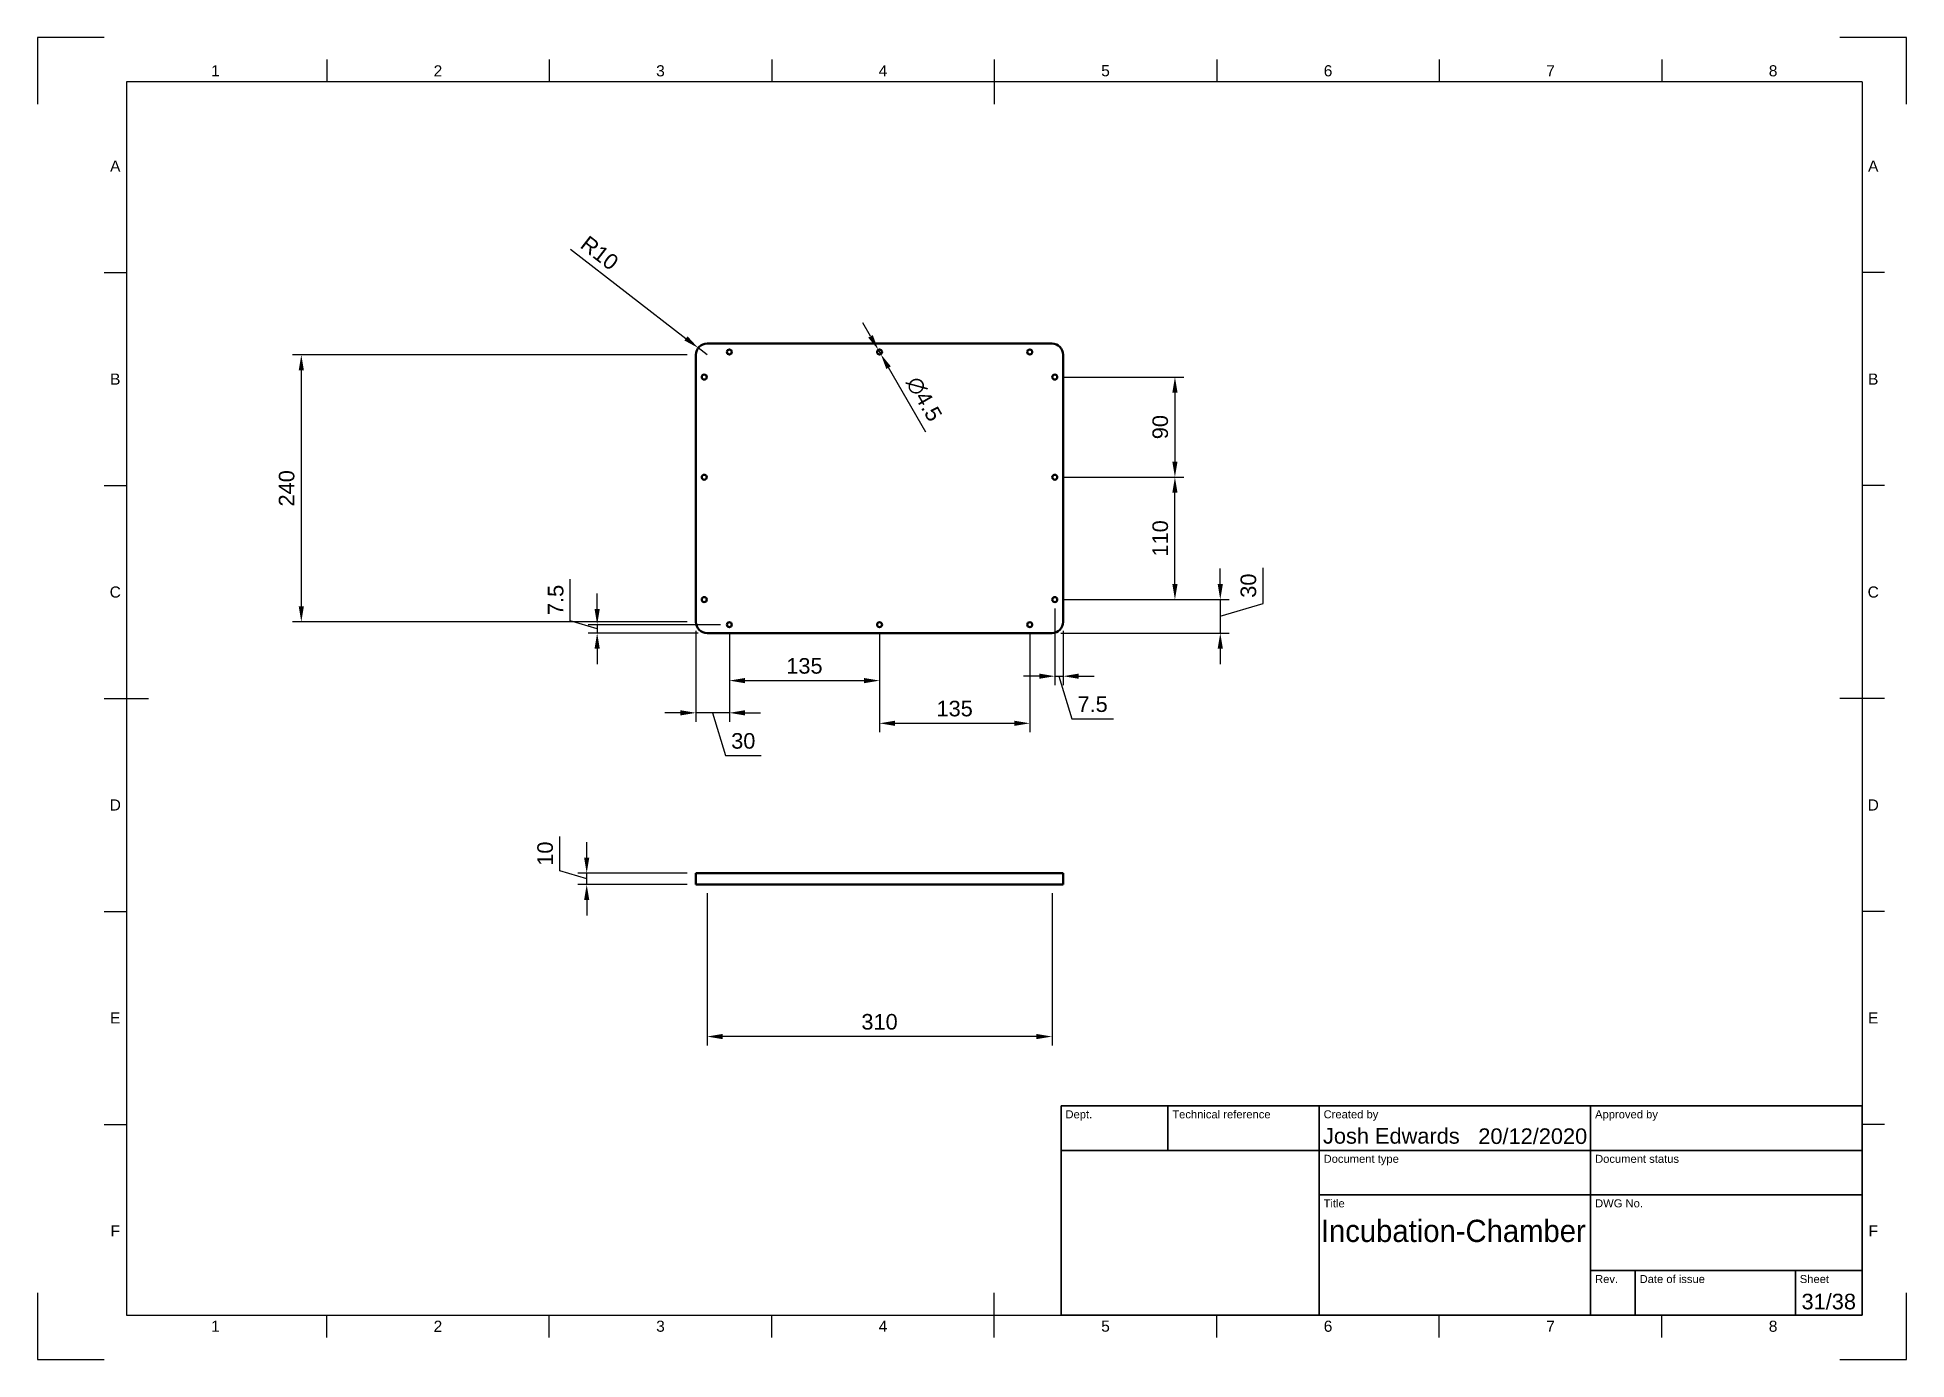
# Model space of a CAD drawing. Header units: millimetres. Extents: x 0 to 420, y 0 to 297.
import ezdxf
from ezdxf.enums import TextEntityAlignment as Align

# ---------------------------------------------------------------- set-up
doc = ezdxf.new("R2010")
doc.units = ezdxf.units.MM
doc.header["$LTSCALE"] = 0.75
for name, color, linetype, lineweight in [('Border', 7, 'Continuous', 25), ('Dimensions', 7, 'Continuous', 25), ('TitleBlock', 7, 'Continuous', 35), ('Visible', 7, 'Continuous', 50)]:
    doc.layers.add(name, color=color, linetype=linetype, lineweight=lineweight)
doc.styles.add('FusionTitle', font='arial.ttf')
doc.styles.get("Standard").update_dxf_attribs({"font": 'arial.ttf'})
doc.dimstyles.new('ISO-25', dxfattribs={"dimtxt": 3.5, "dimasz": 3.5, "dimexe": 2, "dimexo": 2, "dimgap": 1.5, "dimtad": 1, "dimzin": 12, "dimdsep": 46, "dimtxsty": 'Standard', "dimcen": 0, "dimclrd": 256, "dimclre": 256, "dimclrt": 256, "dimazin": 3, "dimtp": 0.1, "dimtm": 0.1, "dimtfac": 0.714, "dimtmove": 1, "dimatfit": 3, "dimfxl": 1, "dimtzin": 12, "dimarcsym": 0})

# ---------------------------------------------------------------- blocks, each defined once
blk = doc.blocks.new('ISO_A3_SHEET')
at = {"layer": 'Border'}
for p, q in [((65, 292), (65, 287)), ((115, 292), (115, 287)), ((165, 292), (165, 287)), ((215, 292), (215, 282)), ((265, 292), (265, 287)), ((315, 292), (315, 287)), ((365, 292), (365, 287)), ((410, 287), (20, 287)), ((20, 287), (20, 10)), ((410, 287), (410, 10)), ((15, 244.16666), (20, 244.16666)), ((415, 244.16666), (410, 244.16666)), ((15, 196.33333), (20, 196.33333)), ((415, 196.33333), (410, 196.33333)), ((15, 148.5), (25, 148.5)), ((415, 148.5), (405, 148.5)), ((15, 100.66667), (20, 100.66667)), ((415, 100.66667), (410, 100.66667)), ((15, 52.83334), (20, 52.83334)), ((415, 52.83334), (410, 52.83334)), ((215, 5), (215, 15)), ((20, 10), (410, 10)), ((65, 5), (65, 10)), ((115, 5), (115, 10)), ((165, 5), (165, 10)), ((265, 5), (265, 10)), ((315, 5), (315, 10)), ((365, 5), (365, 10))]:
    blk.add_line(p, q, dxfattribs=at)
at = {"layer": 'Defpoints'}
for p, q in [((15, 297), (0, 297)), ((0, 297), (0, 282)), ((420, 297), (405, 297)), ((420, 282), (420, 297)), ((0, 15), (0, 0)), ((420, 0), (420, 15)), ((0, 0), (15, 0)), ((405, 0), (420, 0))]:
    blk.add_line(p, q, dxfattribs=at)
at = {"layer": 'Border', "style": 'FusionTitle'}
for s, p in [('1', (40, 289.5)), ('2', (90, 289.5)), ('3', (140, 289.5)), ('4', (190, 289.5)), ('5', (240, 289.5)), ('6', (290, 289.5)), ('7', (340, 289.5)), ('8', (390, 289.5)), ('A', (17.5, 268.08333)), ('A', (412.5, 268.08333)), ('B', (17.5, 220.25)), ('B', (412.5, 220.25)), ('C', (17.5, 172.41667)), ('C', (412.5, 172.41667)), ('D', (17.5, 124.58334)), ('D', (412.5, 124.58334)), ('E', (17.5, 76.75001)), ('E', (412.5, 76.75001)), ('F', (17.5, 28.91668)), ('F', (412.5, 28.91668)), ('1', (40, 7.5)), ('2', (90, 7.5)), ('3', (140, 7.5)), ('4', (190, 7.5)), ('5', (240, 7.5)), ('6', (290, 7.5)), ('7', (340, 7.5)), ('8', (390, 7.5))]:
    blk.add_text(s, height=2.5, dxfattribs=at).set_placement(p, align=Align.MIDDLE)
blk = doc.blocks.new('ISO_TITLEBLOCK')
at = {"layer": 'TitleBlock'}
for p, q in [((0, 47), (-180, 47)), ((-180, 47), (-180, 0)), ((-156, 37), (-156, 47)), ((-122, 0), (-122, 47)), ((-61, 0), (-61, 47)), ((0, 0), (0, 47)), ((-180, 37), (0, 37)), ((-122, 27), (0, 27)), ((-61, 10), (0, 10)), ((-51, 0), (-51, 10)), ((-15, 0), (-15, 10)), ((-180, 0), (0, 0))]:
    blk.add_line(p, q, dxfattribs=at)
at = {"layer": 'TitleBlock', "style": 'FusionTitle'}
for s, p in [('Dept.', (-179, 46)), ('Technical reference', (-155, 46)), ('Created by', (-121, 46)), ('Approved by', (-60, 46)), ('Document type', (-121, 36)), ('Document status', (-60, 36)), ('Title', (-121, 26)), ('DWG No.', (-60, 26)), ('Rev.', (-60, 9)), ('Date of issue', (-50, 9)), ('Sheet', (-14, 9))]:
    blk.add_text(s, height=1.8, dxfattribs=at).set_placement(p, align=Align.TOP_LEFT)
for tag, height, p in [('DEPT', 3.5, (-179, 42)), ('TECHNICAL_REFERENCE', 3.5, (-155, 42)), ('CREATED_BY', 3.5, (-121, 42)), ('APPROVED_BY', 3.5, (-60, 42)), ('DOCUMENT_TYPE', 3.5, (-121, 32)), ('DOCUMENT_STATUS', 3.5, (-60, 32)), ('TITLE_1', 5, (-121, 21.5)), ('TITLE_2', 5, (-121, 14)), ('TITLE_3', 5, (-121, 6.5)), ('DATE_OF_ISSUE', 3.5, (-50, 5))]:
    blk.add_attdef(tag, text='', height=height, dxfattribs=at).set_placement(p, align=Align.TOP_LEFT)
for tag, p in [('CREATED_DATE', (-62, 42)), ('APPROVED_DATE', (-0.99, 42))]:
    blk.add_attdef(tag, text='', height=3.5, dxfattribs=at).set_placement(p, align=Align.TOP_RIGHT)
for tag, height, p in [('DRAWING_NUMBER', 5, (-30.5, 19.75)), ('REV', 3.5, (-56, 4.85)), ('SHEET', 3.5, (-7.5, 4.85))]:
    blk.add_attdef(tag, text='', height=height, dxfattribs=at).set_placement(p, align=Align.TOP_CENTER)
blk = doc.blocks.new('*D18')
at = {"layer": 'Defpoints', "color": 0, "transparency": 16777216}
for p in [(150.476066, 106.749009), (227.976066, 106.749009), (150.476066, 72.566892)]:
    blk.add_point(p, dxfattribs=at)
at = {"layer": 'Dimensions', "lineweight": -2, "transparency": 16777216}
for p, q in [((150.476066, 104.749009), (150.476066, 70.566892)), ((227.976066, 104.749009), (227.976066, 70.566892)), ((224.476066, 72.566892), (153.976066, 72.566892))]:
    blk.add_line(p, q, dxfattribs=at)
at = {"layer": 'Dimensions', "transparency": 16777216}
for points in [[(153.976066, 73.150225), (153.976066, 71.983558), (150.476066, 72.566892)], [(224.476066, 73.150225), (224.476066, 71.983558), (227.976066, 72.566892)]]:
    blk.add_solid(points, dxfattribs=at)
at = {"layer": 'Dimensions', "transparency": 16777216, "insert": (189.226066, 75.855091), "char_height": 3.5, "attachment_point": 5}
blk.add_mtext('310', dxfattribs=at)
blk = doc.blocks.new('*D19')
at = {"layer": 'Defpoints', "color": 0, "transparency": 16777216}
for p in [(123.423774, 109.249009), (147.976066, 109.249009), (147.976066, 106.749009)]:
    blk.add_point(p, dxfattribs=at)
at = {"layer": 'Dimensions', "lineweight": -2, "transparency": 16777216}
for p, q in [((117.386769, 109.810111), (117.386769, 117.482348)), ((123.423774, 112.749009), (123.423774, 116.249009)), ((123.423774, 107.999009), (117.386769, 109.810111)), ((145.976066, 109.249009), (121.423774, 109.249009)), ((123.423774, 106.749009), (123.423774, 109.249009)), ((123.423774, 106.749009), (123.423774, 109.249009)), ((145.976066, 106.749009), (121.423774, 106.749009)), ((123.423774, 103.249009), (123.423774, 99.749009))]:
    blk.add_line(p, q, dxfattribs=at)
at = {"layer": 'Dimensions', "transparency": 16777216}
for points in [[(122.840441, 112.749009), (124.007108, 112.749009), (123.423774, 109.249009)], [(122.840441, 103.249009), (124.007108, 103.249009), (123.423774, 106.749009)]]:
    blk.add_solid(points, dxfattribs=at)
at = {"layer": 'Dimensions', "transparency": 16777216, "insert": (114.099763, 113.646229), "char_height": 3.5, "attachment_point": 5, "rotation": 90}
blk.add_mtext('10', dxfattribs=at)
blk = doc.blocks.new('*D20')
at = {"layer": 'Defpoints', "color": 0, "transparency": 16777216}
for p in [(147.976066, 225.708161), (59.302456, 165.708161), (147.976066, 165.708161)]:
    blk.add_point(p, dxfattribs=at)
at = {"layer": 'Dimensions', "lineweight": -2, "transparency": 16777216}
for p, q in [((145.976066, 225.708161), (57.302456, 225.708161)), ((59.302456, 222.208161), (59.302456, 169.208161)), ((145.976066, 165.708161), (57.302456, 165.708161))]:
    blk.add_line(p, q, dxfattribs=at)
at = {"layer": 'Dimensions', "transparency": 16777216}
for points in [[(58.719123, 222.208161), (59.88579, 222.208161), (59.302456, 225.708161)], [(58.719123, 169.208161), (59.88579, 169.208161), (59.302456, 165.708161)]]:
    blk.add_solid(points, dxfattribs=at)
at = {"layer": 'Dimensions', "transparency": 16777216, "insert": (56.015451, 195.708161), "char_height": 3.5, "attachment_point": 5, "rotation": 90}
blk.add_mtext('240', dxfattribs=at)
blk = doc.blocks.new('*D21')
at = {"layer": 'Defpoints', "color": 0, "transparency": 16777216}
for p in [(148.499185, 227.238502), (150.476066, 225.708161)]:
    blk.add_point(p, dxfattribs=at)
at = {"layer": 'Dimensions', "lineweight": -2, "transparency": 16777216}
for p, q in [((119.813886, 249.444341), (145.731553, 229.380979)), ((150.476066, 225.708161), (148.499185, 227.238502))]:
    blk.add_line(p, q, dxfattribs=at)
at = {"layer": 'Dimensions', "transparency": 16777216}
blk.add_solid([(146.088632, 229.842251), (145.374473, 228.919707), (148.499185, 227.238502)], dxfattribs=at)
at = {"layer": 'Dimensions', "transparency": 16777216, "insert": (126.314012, 248.569277), "char_height": 3.5, "attachment_point": 5, "rotation": 322.255872}
blk.add_mtext('R10', dxfattribs=at)
blk = doc.blocks.new('*D22')
at = {"layer": 'Defpoints', "color": 0, "transparency": 16777216}
for p in [(228.601066, 170.708161), (230.476066, 165.708161), (230.476066, 153.511834)]:
    blk.add_point(p, dxfattribs=at)
at = {"layer": 'Dimensions', "lineweight": -2, "transparency": 16777216}
for p, q in [((228.601066, 168.708161), (228.601066, 151.511834)), ((230.476066, 163.708161), (230.476066, 151.511834)), ((225.101066, 153.511834), (221.601066, 153.511834)), ((228.601066, 153.511834), (230.476066, 153.511834)), ((228.601066, 153.511834), (230.476066, 153.511834)), ((229.538566, 153.511834), (232.415425, 143.922305)), ((233.976066, 153.511834), (237.476066, 153.511834)), ((232.415425, 143.922305), (241.785138, 143.922305))]:
    blk.add_line(p, q, dxfattribs=at)
at = {"layer": 'Dimensions', "transparency": 16777216}
for points in [[(225.101066, 154.095167), (225.101066, 152.928501), (228.601066, 153.511834)], [(233.976066, 154.095167), (233.976066, 152.928501), (230.476066, 153.511834)]]:
    blk.add_solid(points, dxfattribs=at)
at = {"layer": 'Dimensions', "transparency": 16777216, "insert": (237.100281, 147.202148), "char_height": 3.5, "attachment_point": 5}
blk.add_mtext('7.5', dxfattribs=at)
blk = doc.blocks.new('*D23')
at = {"layer": 'Defpoints', "color": 0, "transparency": 16777216}
for p in [(228.601066, 170.708161), (227.976066, 163.208161), (265.787919, 163.208161)]:
    blk.add_point(p, dxfattribs=at)
at = {"layer": 'Dimensions', "lineweight": -2, "transparency": 16777216}
for p, q in [((265.787919, 174.208161), (265.787919, 177.708161)), ((275.402517, 169.84254), (275.402517, 177.841858)), ((230.601066, 170.708161), (267.787919, 170.708161)), ((265.787919, 170.708161), (265.787919, 163.208161)), ((265.787919, 170.708161), (265.787919, 163.208161)), ((265.787919, 166.958161), (275.402517, 169.84254)), ((229.976066, 163.208161), (267.787919, 163.208161)), ((265.787919, 159.708161), (265.787919, 156.208161))]:
    blk.add_line(p, q, dxfattribs=at)
at = {"layer": 'Dimensions', "transparency": 16777216}
for points in [[(265.204586, 174.208161), (266.371252, 174.208161), (265.787919, 170.708161)], [(265.204586, 159.708161), (266.371252, 159.708161), (265.787919, 163.208161)]]:
    blk.add_solid(points, dxfattribs=at)
at = {"layer": 'Dimensions', "transparency": 16777216, "insert": (272.114317, 173.842199), "char_height": 3.5, "attachment_point": 5, "rotation": 90}
blk.add_mtext('30', dxfattribs=at)
blk = doc.blocks.new('*D24')
at = {"layer": 'Defpoints', "color": 0, "transparency": 16777216}
for p in [(228.601066, 198.208161), (255.595456, 198.208161), (228.601066, 170.708161)]:
    blk.add_point(p, dxfattribs=at)
at = {"layer": 'Dimensions', "lineweight": -2, "transparency": 16777216}
for p, q in [((230.601066, 198.208161), (257.595456, 198.208161)), ((255.595456, 174.208161), (255.595456, 194.708161)), ((230.601066, 170.708161), (257.595456, 170.708161))]:
    blk.add_line(p, q, dxfattribs=at)
at = {"layer": 'Dimensions', "transparency": 16777216}
for points in [[(255.012122, 194.708161), (256.178789, 194.708161), (255.595456, 198.208161)], [(255.012122, 174.208161), (256.178789, 174.208161), (255.595456, 170.708161)]]:
    blk.add_solid(points, dxfattribs=at)
at = {"layer": 'Dimensions', "transparency": 16777216, "insert": (252.30845, 184.458161), "char_height": 3.5, "attachment_point": 5, "rotation": 90}
blk.add_mtext('110', dxfattribs=at)
blk = doc.blocks.new('*D25')
at = {"layer": 'Defpoints', "color": 0, "transparency": 16777216}
for p in [(228.601066, 220.708161), (228.601066, 198.208161), (255.595456, 198.208161)]:
    blk.add_point(p, dxfattribs=at)
at = {"layer": 'Dimensions', "lineweight": -2, "transparency": 16777216}
for p, q in [((230.601066, 220.708161), (257.595456, 220.708161)), ((255.595456, 217.208161), (255.595456, 201.708161)), ((230.601066, 198.208161), (257.595456, 198.208161))]:
    blk.add_line(p, q, dxfattribs=at)
at = {"layer": 'Dimensions', "transparency": 16777216}
for points in [[(255.012122, 217.208161), (256.178789, 217.208161), (255.595456, 220.708161)], [(255.012122, 201.708161), (256.178789, 201.708161), (255.595456, 198.208161)]]:
    blk.add_solid(points, dxfattribs=at)
at = {"layer": 'Dimensions', "transparency": 16777216, "insert": (252.30845, 209.458161), "char_height": 3.5, "attachment_point": 5, "rotation": 90}
blk.add_mtext('90', dxfattribs=at)
blk = doc.blocks.new('*D26')
at = {"layer": 'Defpoints', "color": 0, "transparency": 16777216}
for p in [(188.945113, 226.820472), (189.507018, 225.84585)]:
    blk.add_point(p, dxfattribs=at)
at = {"layer": 'Dimensions', "lineweight": -2, "transparency": 16777216}
for p, q in [((187.196964, 229.852628), (185.448815, 232.884785)), ((188.945113, 226.820472), (189.507018, 225.84585)), ((199.599504, 208.340478), (191.255167, 222.813693))]:
    blk.add_line(p, q, dxfattribs=at)
at = {"layer": 'Dimensions', "transparency": 16777216}
for points in [[(187.702324, 230.143987), (186.691605, 229.56127), (188.945113, 226.820472)], [(191.760527, 223.105051), (190.749808, 222.522335), (189.507018, 225.84585)]]:
    blk.add_solid(points, dxfattribs=at)
at = {"layer": 'Dimensions', "transparency": 16777216, "insert": (199.233844, 215.751662), "char_height": 3.5, "attachment_point": 5, "rotation": 299.96499655}
blk.add_mtext('∅4.5', dxfattribs=at)
blk = doc.blocks.new('*D27')
at = {"layer": 'Defpoints', "color": 0, "transparency": 16777216}
for p in [(155.476066, 165.083161), (125.777581, 163.208161), (150.476066, 163.208161)]:
    blk.add_point(p, dxfattribs=at)
at = {"layer": 'Dimensions', "lineweight": -2, "transparency": 16777216}
for p, q in [((119.747738, 165.954614), (119.747738, 175.324327)), ((125.777581, 168.583161), (125.777581, 172.083161)), ((125.777581, 164.145661), (119.747738, 165.954614)), ((153.476066, 165.083161), (123.777581, 165.083161)), ((125.777581, 165.083161), (125.777581, 163.208161)), ((125.777581, 165.083161), (125.777581, 163.208161)), ((148.476066, 163.208161), (123.777581, 163.208161)), ((125.777581, 159.708161), (125.777581, 156.208161))]:
    blk.add_line(p, q, dxfattribs=at)
at = {"layer": 'Dimensions', "transparency": 16777216}
for points in [[(125.194248, 168.583161), (126.360914, 168.583161), (125.777581, 165.083161)], [(125.194248, 159.708161), (126.360914, 159.708161), (125.777581, 163.208161)]]:
    blk.add_solid(points, dxfattribs=at)
at = {"layer": 'Dimensions', "transparency": 16777216, "insert": (116.467895, 170.63947), "char_height": 3.5, "attachment_point": 5, "rotation": 90}
blk.add_mtext('7.5', dxfattribs=at)
blk = doc.blocks.new('*D28')
at = {"layer": 'Defpoints', "color": 0, "transparency": 16777216}
for p in [(147.976066, 165.708161), (155.476066, 165.083161), (147.976066, 145.284171)]:
    blk.add_point(p, dxfattribs=at)
at = {"layer": 'Dimensions', "lineweight": -2, "transparency": 16777216}
for p, q in [((147.976066, 163.708161), (147.976066, 143.284171)), ((155.476066, 163.083161), (155.476066, 143.284171)), ((144.476066, 145.284171), (140.976066, 145.284171)), ((155.476066, 145.284171), (147.976066, 145.284171)), ((155.476066, 145.284171), (147.976066, 145.284171)), ((151.726066, 145.284171), (154.610445, 135.669573)), ((158.976066, 145.284171), (162.476066, 145.284171)), ((154.610445, 135.669573), (162.609763, 135.669573))]:
    blk.add_line(p, q, dxfattribs=at)
at = {"layer": 'Dimensions', "transparency": 16777216}
for points in [[(144.476066, 145.867504), (144.476066, 144.700838), (147.976066, 145.284171)], [(158.976066, 145.867504), (158.976066, 144.700838), (155.476066, 145.284171)]]:
    blk.add_solid(points, dxfattribs=at)
at = {"layer": 'Dimensions', "transparency": 16777216, "insert": (158.610104, 138.957772), "char_height": 3.5, "attachment_point": 5}
blk.add_mtext('30', dxfattribs=at)
blk = doc.blocks.new('*D29')
at = {"layer": 'Defpoints', "color": 0, "transparency": 16777216}
for p in [(155.476066, 165.083161), (189.226066, 165.083161), (189.226066, 152.517204)]:
    blk.add_point(p, dxfattribs=at)
at = {"layer": 'Dimensions', "lineweight": -2, "transparency": 16777216}
for p, q in [((155.476066, 163.083161), (155.476066, 150.517204)), ((189.226066, 163.083161), (189.226066, 150.517204)), ((158.976066, 152.517204), (185.726066, 152.517204))]:
    blk.add_line(p, q, dxfattribs=at)
at = {"layer": 'Dimensions', "transparency": 16777216}
for points in [[(158.976066, 153.100537), (158.976066, 151.933871), (155.476066, 152.517204)], [(185.726066, 153.100537), (185.726066, 151.933871), (189.226066, 152.517204)]]:
    blk.add_solid(points, dxfattribs=at)
at = {"layer": 'Dimensions', "transparency": 16777216, "insert": (172.351066, 155.805403), "char_height": 3.5, "attachment_point": 5}
blk.add_mtext('135', dxfattribs=at)
blk = doc.blocks.new('*D30')
at = {"layer": 'Defpoints', "color": 0, "transparency": 16777216}
for p in [(189.226066, 165.083161), (222.976066, 165.083161), (222.976066, 142.928864)]:
    blk.add_point(p, dxfattribs=at)
at = {"layer": 'Dimensions', "lineweight": -2, "transparency": 16777216}
for p, q in [((189.226066, 163.083161), (189.226066, 140.928864)), ((222.976066, 163.083161), (222.976066, 140.928864)), ((192.726066, 142.928864), (219.476066, 142.928864))]:
    blk.add_line(p, q, dxfattribs=at)
at = {"layer": 'Dimensions', "transparency": 16777216}
for points in [[(192.726066, 143.512197), (192.726066, 142.345531), (189.226066, 142.928864)], [(219.476066, 143.512197), (219.476066, 142.345531), (222.976066, 142.928864)]]:
    blk.add_solid(points, dxfattribs=at)
at = {"layer": 'Dimensions', "transparency": 16777216, "insert": (206.101066, 146.217063), "char_height": 3.5, "attachment_point": 5}
blk.add_mtext('135', dxfattribs=at)

msp = doc.modelspace()

# ---------------------------------------------------------------- linework, layer by layer
at = {"layer": 'Visible', "extrusion": (0, 2.967e-13, -1)}
for p, q in [((227.976066, 228.208161, 1.25), (150.476066, 228.208161, 1.25)), ((147.976066, 225.708161, 1.25), (147.976066, 165.708161, 1.25)), ((230.476066, 165.708161, 1.25), (230.476066, 225.708161, 1.25)), ((150.476066, 163.208161, 1.25), (227.976066, 163.208161, 1.25))]:
    msp.add_line(p, q, dxfattribs=at)
at = {"layer": 'Visible', "extrusion": (0, 1, 0)}
for p, q in [((147.976066, 106.749009, 30), (147.976066, 109.249009, 30)), ((150.476066, 109.249009, 32.5), (227.976066, 109.249009, 32.5)), ((230.476066, 106.749009, 30), (230.476066, 109.249009, 30)), ((227.976066, 106.749009, 32.5), (150.476066, 106.749009, 32.5))]:
    msp.add_line(p, q, dxfattribs=at)
at = {"layer": 'Visible', "extrusion": (0, 2.967e-13, -1)}
for centre in [(-155.476066, 226.333161, -1.25), (-189.226066, 226.333161, -1.25), (-222.976066, 226.333161, -1.25), (-149.851066, 220.708161, -1.25), (-228.601066, 220.708161, -1.25), (-149.851066, 198.208161, -1.25), (-228.601066, 198.208161, -1.25), (-149.851066, 170.708161, -1.25), (-228.601066, 170.708161, -1.25), (-155.476066, 165.083161, -1.25), (-189.226066, 165.083161, -1.25), (-222.976066, 165.083161, -1.25)]:
    msp.add_circle(centre, 0.5625, dxfattribs=at)
at = {"layer": 'Visible'}
for centre, start, end in [((150.476066, 225.708161, 1.25), 90, 180), ((227.976066, 225.708161, 1.25), 0, 90)]:
    msp.add_arc(centre, 2.5, start, end, dxfattribs=at)
at = {"layer": 'Visible', "extrusion": (0, 2.967e-13, -1)}
for centre, start, end in [((-150.476066, 165.708161, -1.25), 270, 0), ((-227.976066, 165.708161, -1.25), 180, 270)]:
    msp.add_arc(centre, 2.5, start, end, dxfattribs=at)
at = {"layer": 'Visible', "extrusion": (0, 1, 0)}
for centre, start, end in [((-150.476066, 30, 109.249009), 0, 90), ((-227.976066, 30, 109.249009), 90, 180)]:
    msp.add_arc(centre, 2.5, start, end, dxfattribs=at)
at = {"layer": 'Visible', "extrusion": (2.1e-15, -1, 4e-16)}
for centre, start, end in [((150.476066, 30, -106.749009), 90, 180), ((227.976066, 30, -106.749009), 0, 90)]:
    msp.add_arc(centre, 2.5, start, end, dxfattribs=at)

# ---------------------------------------------------------------- block references
at = {"layer": 'Border'}
msp.add_blockref('ISO_A3_SHEET', (0, 0), dxfattribs=at)
at = {"layer": 'TitleBlock'}
ref = msp.add_blockref('ISO_TITLEBLOCK', (410, 10), dxfattribs=at)
ref.add_attrib('CREATED_DATE_001', '20/12/2020', (323.762619, 48.440314), dxfattribs={"height": 3.5, "style": 'FusionTitle'})
ref.add_attrib('SHEET_001', '31/38', (396.386937, 11.290314), dxfattribs={"height": 3.5, "style": 'FusionTitle'})
ref.add_attrib('TITLE_1_001', 'Incubation-Chamber', (288.387328, 26.414734), dxfattribs={"height": 5, "style": 'FusionTitle', "width": 0.9405})
ref.add_attrib('CREATED_BY_001', 'Josh Edwards', (288.86869, 48.5), dxfattribs={"height": 3.5, "style": 'FusionTitle'})

# ---------------------------------------------------------------- dimensions: what is measured, and where the dimension line sits
at = {"layer": 'Dimensions'}
dim = msp.add_radius_dim(center=(150.476066, 225.708161), mpoint=(148.499185, 227.238502), dimstyle='ISO-25', override={"dimlfac": 4, "dimse1": 1, "dimclrd": 256, "dimclre": 256}, dxfattribs=at)
dim.commit()
dim.dimension.update_dxf_attribs({"geometry": '*D21', "text_midpoint": (124.301917, 245.97007), "dimtype": 164})
dim = msp.add_diameter_dim_2p(p1=(188.945113, 226.820472), p2=(189.507018, 225.84585), dimstyle='ISO-25', override={"dimlfac": 4, "dimclrd": 256, "dimclre": 256}, dxfattribs=at)
dim.commit()
dim.dimension.update_dxf_attribs({"geometry": '*D26', "text_midpoint": (199.233844, 215.751662)})
for p1, p2, distance, picture, middle in [((147.976066, 225.708161), (147.976066, 165.708161), -88.67361, '*D20', (56.015451, 195.708161)), ((228.601066, 220.708161), (228.601066, 198.208161), 26.99439, '*D25', (252.30845, 209.458161)), ((228.601066, 170.708161), (228.601066, 198.208161), -26.99439, '*D24', (252.30845, 184.458161)), ((155.476066, 165.083161), (189.226066, 165.083161), -12.565957, '*D29', (172.351066, 155.805403)), ((189.226066, 165.083161), (222.976066, 165.083161), -22.154297, '*D30', (206.101066, 146.217063)), ((147.976066, 106.749009), (147.976066, 109.249009), 24.552292, '*D19', (114.099763, 111.310111))]:
    dim = msp.add_aligned_dim(p1=p1, p2=p2, distance=distance, dimstyle='ISO-25', override={"dimlfac": 4, "dimclrd": 256, "dimclre": 256}, dxfattribs=at)
    dim.commit()
    dim.dimension.update_dxf_attribs({"geometry": picture, "text_midpoint": middle})
for base, p1, p2, angle, picture, middle in [((265.787919, 163.208161), (228.601066, 170.708161), (227.976066, 163.208161), 90, '*D23', (272.114317, 171.34254)), ((125.777581, 163.208161), (155.476066, 165.083161), (150.476066, 163.208161), 90, '*D27', (116.467895, 167.454614)), ((230.476066, 153.511834), (228.601066, 170.708161), (230.476066, 165.708161), 180, '*D22', (233.915425, 147.202148))]:
    dim = msp.add_linear_dim(base=base, p1=p1, p2=p2, angle=angle, dimstyle='ISO-25', override={"dimlfac": 4, "dimclrd": 256, "dimclre": 256}, dxfattribs=at)
    dim.commit()
    dim.dimension.update_dxf_attribs({"geometry": picture, "text_midpoint": middle})
for base, p1, p2, picture, middle in [((147.976066, 145.284171), (155.476066, 165.083161), (147.976066, 165.708161), '*D28', (156.110445, 138.957772)), ((150.476066, 72.566892), (227.976066, 106.749009), (150.476066, 106.749009), '*D18', (189.226066, 75.855091))]:
    dim = msp.add_linear_dim(base=base, p1=p1, p2=p2, dimstyle='ISO-25', override={"dimlfac": 4, "dimclrd": 256, "dimclre": 256}, dxfattribs=at)
    dim.commit()
    dim.dimension.update_dxf_attribs({"geometry": picture, "text_midpoint": middle})

doc.saveas('drawing.dxf')
